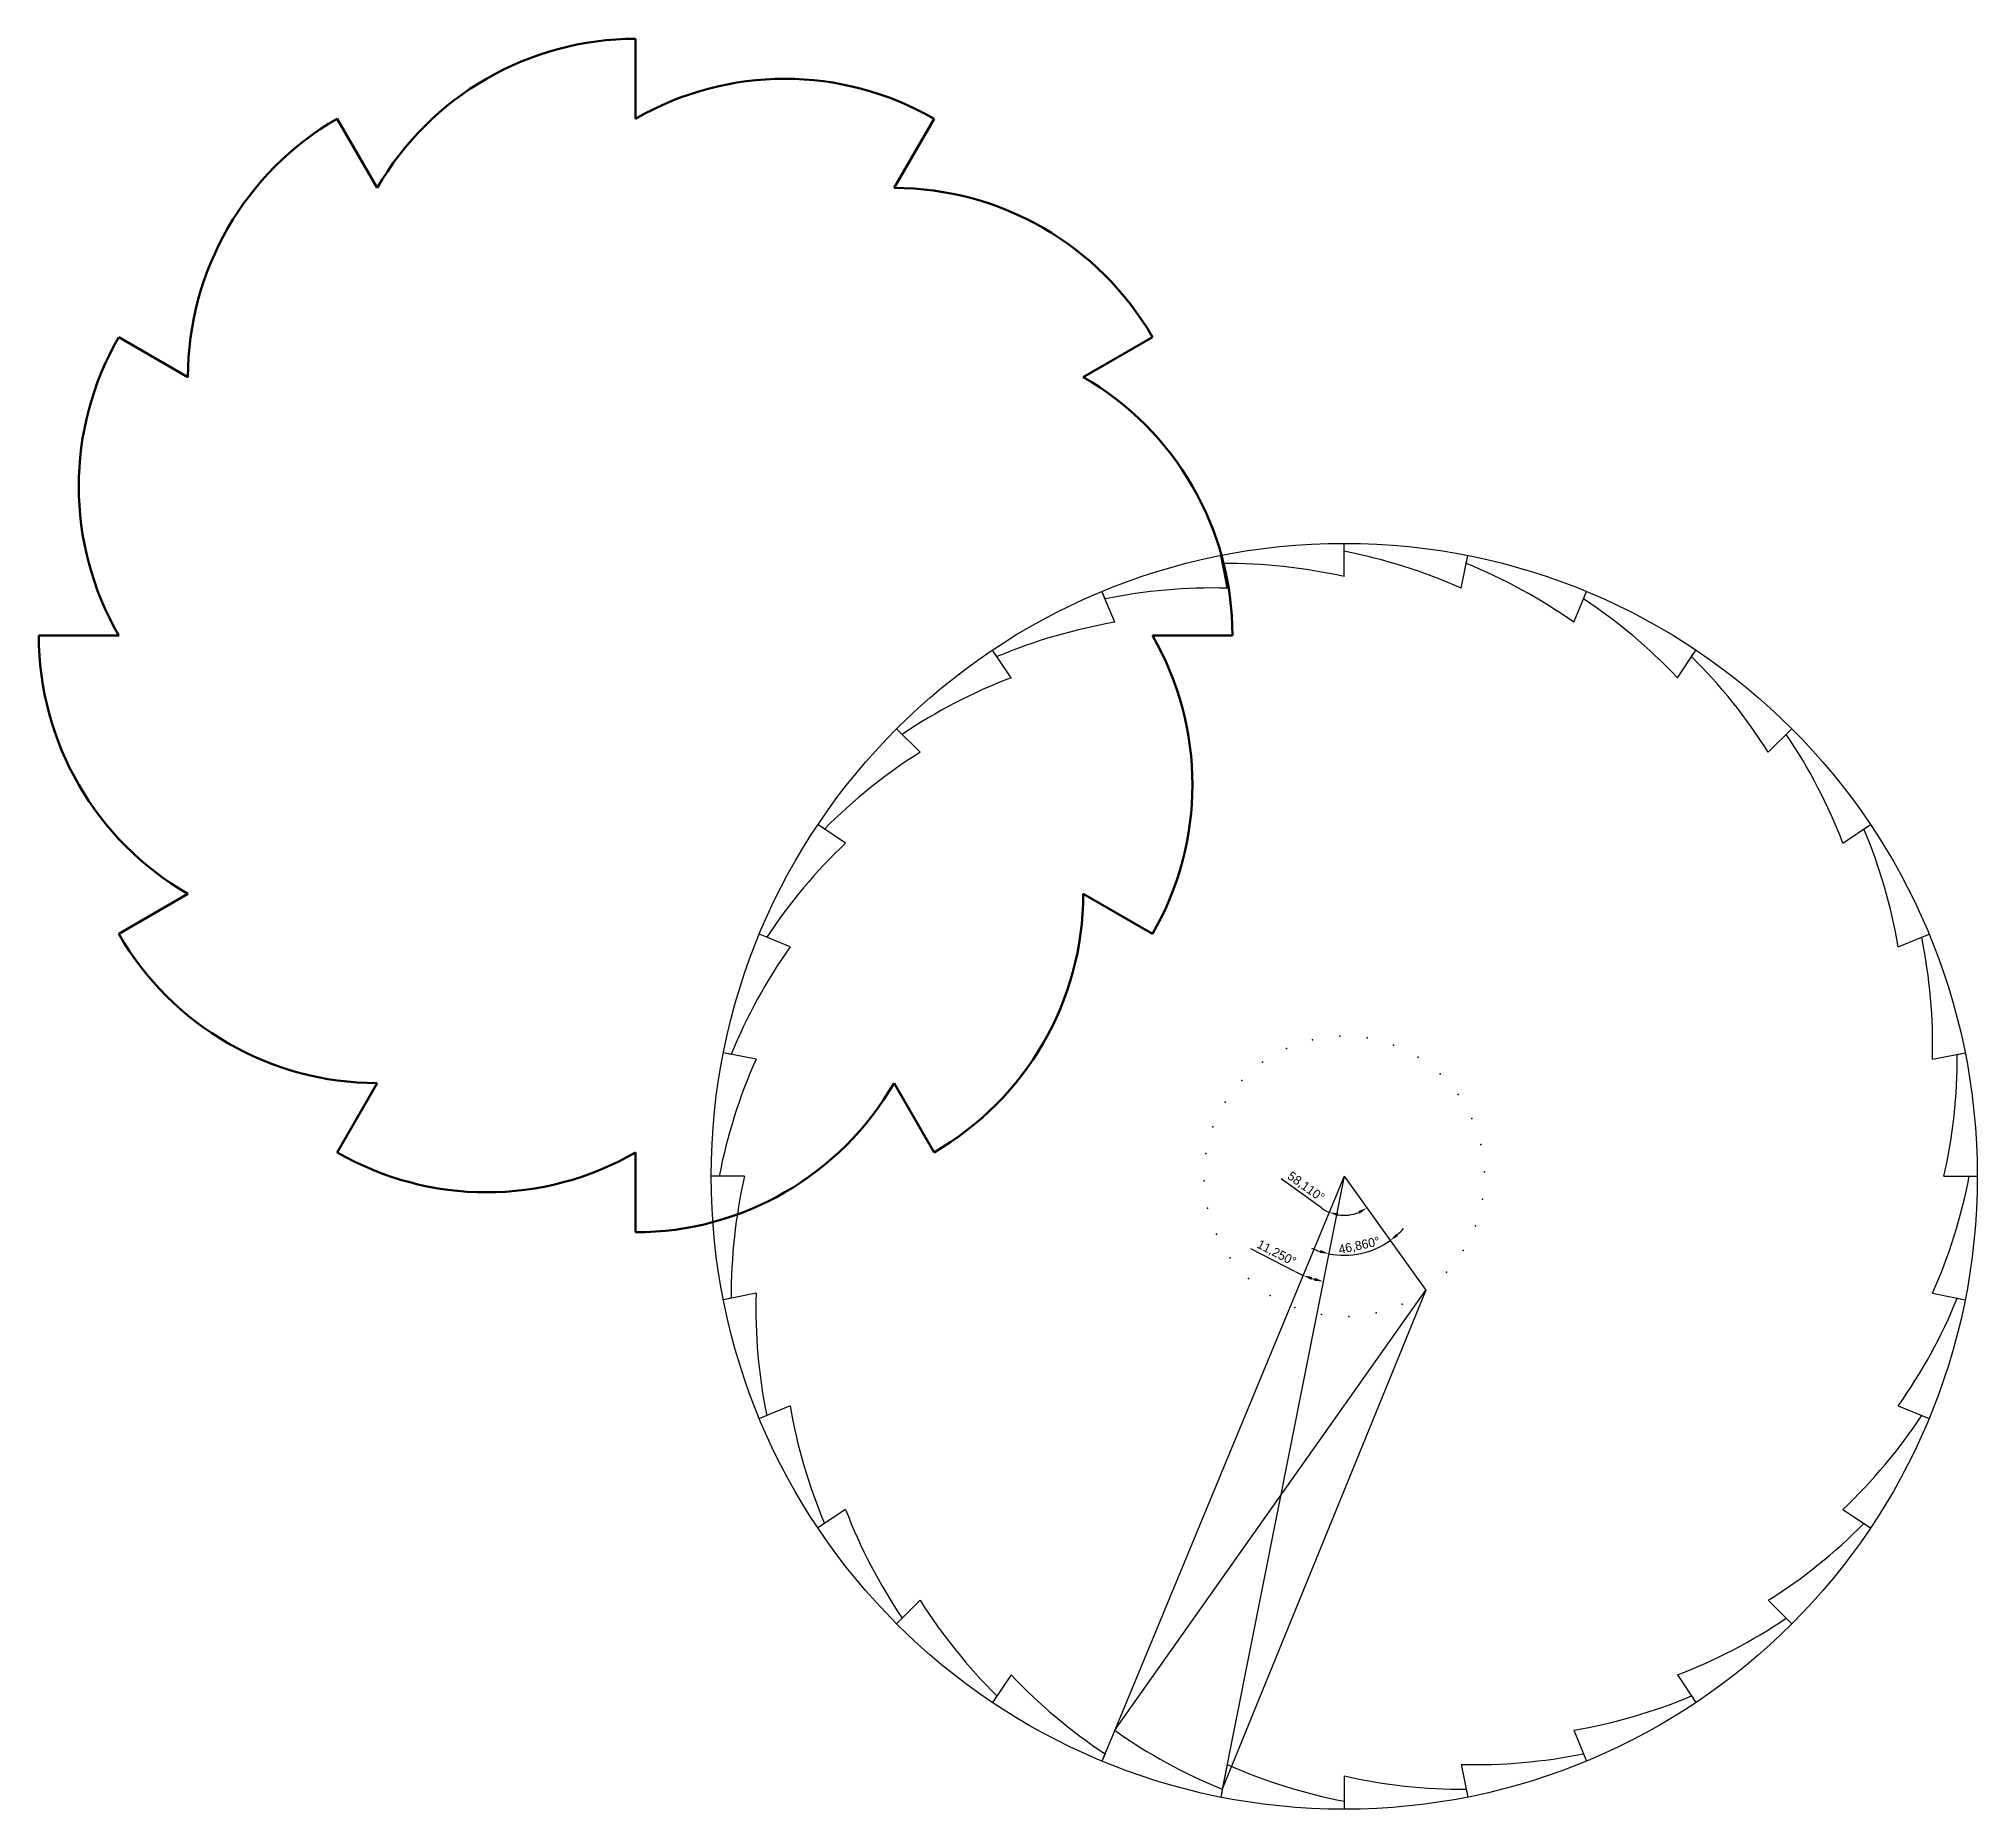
# Model space of a CAD drawing. Header units: millimetres. Extents: x -186 to 350, y 0 to 490.
import ezdxf

# ---------------------------------------------------------------- set-up
doc = ezdxf.new("R2010")
doc.units = ezdxf.units.MM
doc.layers.add('1', color=7, linetype='Continuous', lineweight=50)
doc.layers.add('Layer1', color=1, linetype='Continuous')
doc.dimstyles.new('ISO-25', dxfattribs={"dimtxt": 2.5, "dimasz": 2.5, "dimexe": 1.25, "dimexo": 0.625, "dimtad": 1, "dimdec": 4, "dimtxsty": 'Standard', "dimcen": 2.5, "dimadec": 3, "dimazin": 0, "dimtfac": 1, "dimtdec": 4, "dimtmove": 0, "dimatfit": 3, "dimfxl": 1, "dimarcsym": 0})

# ---------------------------------------------------------------- blocks, each defined once
blk = doc.blocks.new('*D7')
at = {"color": 0, "lineweight": -2}
blk.add_line((161.39, 148.67), (149.17, 154.98), dxfattribs=at)
for start, end in [(242.6664, 247.5), (252.3336, 253.9164)]:
    blk.add_arc((175, 175), 29.64, start, end, dxfattribs=at)
at = {"color": 0}
for points in [[(165.86, 146.36), (166.15, 147.15), (163.66, 147.61)], [(166.89, 146.92), (166.69, 146.11), (169.22, 145.93)]]:
    blk.add_solid(points, dxfattribs=at)
at = {"layer": 'Defpoints', "color": 0}
for p in [(175, 175), (175, 175), (167.33, 146.37), (111.55, 21.82), (141.29, 5.52)]:
    blk.add_point(p, dxfattribs=at)
at = {"color": 0, "insert": (156.24, 153.67), "char_height": 2.5, "attachment_point": 5, "rotation": 332.6664}
blk.add_mtext('11,250°', dxfattribs=at)
blk = doc.blocks.new('*D9')
at = {"color": 0, "lineweight": -2}
for start, end in [(258.75, 305.6102), (312.1762, 318.7422), (245.618, 252.184)]:
    blk.add_arc((175, 175), 21.83, start, end, dxfattribs=at)
at = {"color": 0}
for points in [[(189.92, 158.5), (189.39, 159.15), (187.71, 157.25)], [(168.43, 154.62), (168.22, 153.82), (170.74, 153.59)]]:
    blk.add_solid(points, dxfattribs=at)
at = {"layer": 'Defpoints', "color": 0}
for p in [(175, 175), (175, 175), (176.66, 153.24), (197.57, 143.48), (141.29, 5.52)]:
    blk.add_point(p, dxfattribs=at)
at = {"color": 0, "insert": (179.17, 155.7), "char_height": 2.5, "attachment_point": 5, "rotation": 12.1801}
blk.add_mtext('46,860°', dxfattribs=at)
blk = doc.blocks.new('*D10')
at = {"color": 0, "lineweight": -2}
blk.add_line((168.69, 166.26), (157.54, 174.31), dxfattribs=at)
for start, end in [(234.1778, 247.5), (260.8222, 292.2879)]:
    blk.add_arc((175, 175), 10.78, start, end, dxfattribs=at)
at = {"color": 0}
for points in [[(178.89, 165.39), (179.29, 164.66), (181.27, 166.24)], [(173.17, 163.96), (173.39, 164.76), (170.88, 165.04)]]:
    blk.add_solid(points, dxfattribs=at)
at = {"layer": 'Defpoints', "color": 0}
for p in [(175, 175), (175, 175), (178.01, 164.65), (197.57, 143.48), (111.55, 21.82)]:
    blk.add_point(p, dxfattribs=at)
at = {"color": 0, "insert": (164.34, 171.98), "char_height": 2.5, "attachment_point": 5, "rotation": 324.1778}
blk.add_mtext('58,110°', dxfattribs=at)

msp = doc.modelspace()

# ---------------------------------------------------------------- linework, layer by layer
for p, q in [((175, 347.8), (175, 350)), ((175, 340.8), (175, 350)), ((141.28839, 344.4797), (140.85919, 346.63742)), ((142.65402, 337.6142), (140.85919, 346.63742)), ((207.34598, 337.6142), (209.14081, 346.63742)), ((208.71161, 344.4797), (209.14081, 346.63742)), ((108.8723, 334.64638), (108.0304, 336.67892)), ((111.55109, 328.17923), (108.0304, 336.67892)), ((238.44891, 328.17923), (241.9696, 336.67892)), ((241.1277, 334.64638), (241.9696, 336.67892)), ((78.99746, 318.67795), (77.77521, 320.50718)), ((82.88646, 312.85766), (77.77521, 320.50718)), ((267.11354, 312.85766), (272.22479, 320.50718)), ((271.00254, 318.67795), (272.22479, 320.50718)), ((52.81195, 297.18805), (51.25631, 298.74369)), ((57.7617, 292.2383), (51.25631, 298.74369)), ((292.2383, 292.2383), (298.74369, 298.74369)), ((297.18805, 297.18805), (298.74369, 298.74369)), ((31.32205, 271.00254), (29.49282, 272.22479)), ((37.14234, 267.11354), (29.49282, 272.22479)), ((312.85766, 267.11354), (320.50718, 272.22479)), ((318.67795, 271.00254), (320.50718, 272.22479)), ((15.35362, 241.1277), (13.32108, 241.9696)), ((21.82077, 238.44891), (13.32108, 241.9696)), ((328.17923, 238.44891), (336.67892, 241.9696)), ((334.64638, 241.1277), (336.67892, 241.9696)), ((5.5203, 208.71161), (3.36258, 209.14081)), ((12.3858, 207.34598), (3.36258, 209.14081)), ((337.6142, 207.34598), (346.63742, 209.14081)), ((344.4797, 208.71161), (346.63742, 209.14081)), ((2.2, 175), (0, 175)), ((9.2, 175), (0, 175)), ((340.8, 175), (350, 175)), ((347.8, 175), (350, 175)), ((12.3858, 142.65402), (3.36258, 140.85919)), ((5.5203, 141.28839), (3.36258, 140.85919)), ((337.6142, 142.65402), (346.63742, 140.85919)), ((344.4797, 141.28839), (346.63742, 140.85919)), ((21.82077, 111.55109), (13.32108, 108.0304)), ((15.35362, 108.8723), (13.32108, 108.0304)), ((328.17923, 111.55109), (336.67892, 108.0304)), ((334.64638, 108.8723), (336.67892, 108.0304)), ((37.14234, 82.88646), (29.49282, 77.77521)), ((312.85766, 82.88646), (320.50718, 77.77521)), ((31.32205, 78.99746), (29.49282, 77.77521)), ((318.67795, 78.99746), (320.50718, 77.77521)), ((57.7617, 57.7617), (51.25631, 51.25631)), ((292.2383, 57.7617), (298.74369, 51.25631)), ((52.81195, 52.81195), (51.25631, 51.25631)), ((297.18805, 52.81195), (298.74369, 51.25631)), ((82.88646, 37.14234), (77.77521, 29.49282)), ((267.11354, 37.14234), (272.22479, 29.49282)), ((78.99746, 31.32205), (77.77521, 29.49282)), ((271.00254, 31.32205), (272.22479, 29.49282)), ((111.55109, 21.82077), (108.0304, 13.32108)), ((238.44891, 21.82077), (241.9696, 13.32108)), ((108.8723, 15.35362), (108.0304, 13.32108)), ((142.65402, 12.3858), (140.85919, 3.36258)), ((207.34598, 12.3858), (209.14081, 3.36258)), ((241.1277, 15.35362), (241.9696, 13.32108)), ((141.28839, 5.5203), (140.85919, 3.36258)), ((175, 9.2), (175, 0)), ((208.71161, 5.5203), (209.14081, 3.36258)), ((175, 2.2), (175, 0))]:
    msp.add_line(p, q)
msp.add_circle((175, 175), 175)
for centre, start, end in [((142.08157, 195.48181), 77.2363933, 90.3050067), ((146.70989, 201.51032), 65.9863933, 79.0550067), ((152.42539, 206.52006), 54.7363933, 67.8050067), ((138.71829, 188.66619), 88.4863933, 101.5550067), ((159.00841, 210.3185), 43.4863933, 56.5550067), ((136.74929, 181.32539), 99.7363933, 112.8050067), ((166.20598, 212.75967), 32.2363933, 45.3050067), ((136.25024, 173.7415), 110.9863933, 124.0550067), ((173.7415, 213.74976), 20.9863933, 34.0550067), ((137.24033, 166.20598), 122.2363933, 135.3050067), ((181.32539, 213.25071), 9.7363933, 22.8050067), ((139.6815, 159.00841), 133.4863933, 146.5550067), ((143.47994, 152.42539), 144.7363933, 157.8050067), ((188.66619, 211.28171), 358.4863933, 11.5550067), ((148.48968, 146.70989), 155.9863933, 169.0550067), ((195.48181, 207.91843), 347.2363933, 0.3050067), ((154.51819, 142.08157), 167.2363933, 180.3050067), ((201.51032, 203.29011), 335.9863933, 349.0550067), ((161.33381, 138.71829), 178.4863933, 191.5550067), ((206.52006, 197.57461), 324.7363933, 337.8050067), ((168.67461, 136.74929), 189.7363933, 202.8050067), ((210.3185, 190.99159), 313.4863933, 326.5550067), ((176.2585, 136.25024), 200.9863933, 214.0550067), ((212.75967, 183.79402), 302.2363933, 315.3050067), ((183.79402, 137.24033), 212.2363933, 225.3050067), ((213.74976, 176.2585), 290.9863933, 304.0550067), ((190.99159, 139.6815), 223.4863933, 236.5550067), ((213.25071, 168.67461), 279.7363933, 292.8050067), ((197.57461, 143.47994), 234.7363933, 247.8050067), ((203.29011, 148.48968), 245.9863933, 259.0550067), ((211.28171, 161.33381), 268.4863933, 281.5550067), ((207.91843, 154.51819), 257.2363933, 270.3050067)]:
    msp.add_arc(centre, 149, start, end)
for p in [(159.00841, 210.3185), (166.20598, 212.75967), (173.7415, 213.74976), (181.32539, 213.25071), (188.66619, 211.28171), (152.42539, 206.52006), (195.48181, 207.91843), (146.70989, 201.51032), (201.51032, 203.29011), (142.08157, 195.48181), (206.52006, 197.57461), (138.71829, 188.66619), (210.3185, 190.99159), (212.75967, 183.79402), (136.74929, 181.32539), (136.25024, 173.7415), (213.74976, 176.2585), (137.24033, 166.20598), (213.25071, 168.67461), (211.28171, 161.33381), (139.6815, 159.00841), (143.47994, 152.42539), (207.91843, 154.51819), (148.48968, 146.70989), (203.29011, 148.48968), (154.51819, 142.08157), (190.99159, 139.6815), (197.57461, 143.47994), (161.33381, 138.71829), (168.67461, 136.74929), (176.2585, 136.25024), (183.79402, 137.24033)]:
    msp.add_point(p)
at = {"layer": '1'}
for p, q in [((-20.90825, 489.51785), (-20.90825, 467.41204)), ((-20.90825, 489.51785), (-20.90825, 467.41204)), ((-103.40825, 467.41204), (-92.35535, 448.26785)), ((-103.40825, 467.41204), (-92.35535, 448.26785)), ((61.59175, 467.41204), (50.53884, 448.26785)), ((61.59175, 467.41204), (50.53884, 448.26785)), ((-163.80245, 407.01785), (-144.65825, 395.96494)), ((-163.80245, 407.01785), (-144.65825, 395.96494)), ((121.98594, 407.01785), (102.84175, 395.96494)), ((121.98594, 407.01785), (102.84175, 395.96494)), ((-185.90825, 324.51785), (-163.80245, 324.51785)), ((-185.90825, 324.51785), (-163.80245, 324.51785)), ((144.09175, 324.51785), (121.98594, 324.51785)), ((144.09175, 324.51785), (121.98594, 324.51785)), ((-163.80245, 242.01785), (-144.65825, 253.07075)), ((-163.80245, 242.01785), (-144.65825, 253.07075)), ((102.84175, 253.07075), (121.98594, 242.01785)), ((-103.40825, 181.62366), (-92.35535, 200.76785)), ((61.59175, 181.62366), (50.53884, 200.76785)), ((61.59175, 181.62366), (50.53884, 200.76785)), ((-20.90825, 159.51785), (-20.90825, 181.62366)), ((-20.90825, 159.51785), (-20.90825, 181.62366))]:
    msp.add_line(p, q, dxfattribs=at)
for centre, start, end in [((-20.90825, 407.01785), 90, 150), ((20.34175, 395.96494), 60, 120), ((-62.15825, 395.96494), 120, 180), ((50.53884, 365.76785), 30, 90), ((-92.35535, 365.76785), 150, 210), ((61.59175, 324.51785), 0, 60), ((-103.40825, 324.51785), 180, 240), ((50.53884, 283.26785), 330, 30), ((20.34175, 253.07075), 300, 0), ((-92.35535, 283.26785), 210, 270), ((-20.90825, 242.01785), 270, 330), ((-62.15825, 253.07075), 240, 300)]:
    msp.add_arc(centre, 82.5, start, end, dxfattribs=at)
at = {"layer": 'Layer1'}
for p, q in [((175, 175), (111.55109, 21.82077)), ((175, 175), (141.28839, 5.5203)), ((175, 175), (197.57461, 143.47994)), ((111.55109, 21.82077), (197.57461, 143.47994)), ((197.57461, 143.47994), (141.28839, 5.5203))]:
    msp.add_line(p, q, dxfattribs=at)

# ---------------------------------------------------------------- dimensions: what is measured, and where the dimension line sits
for base, line1, line2, picture, middle in [((178.0137, 164.65381), ((175, 175), (197.57461, 143.47994)), ((175, 175), (111.55109, 21.82077)), '*D10', (164.33782, 171.97527)), ((167.3279, 146.36735), ((175, 175), (141.28839, 5.5203)), ((175, 175), (111.55109, 21.82077)), '*D7', (156.23814, 153.6745)), ((176.66319, 153.23624), ((175, 175), (197.57461, 143.47994)), ((175, 175), (141.28839, 5.5203)), '*D9', (179.16567, 155.70056))]:
    dim = msp.add_angular_dim_2l(base=base, line1=line1, line2=line2, dimstyle='ISO-25')
    dim.commit()
    dim.dimension.update_dxf_attribs({"geometry": picture, "text_midpoint": middle})

doc.saveas('drawing.dxf')
